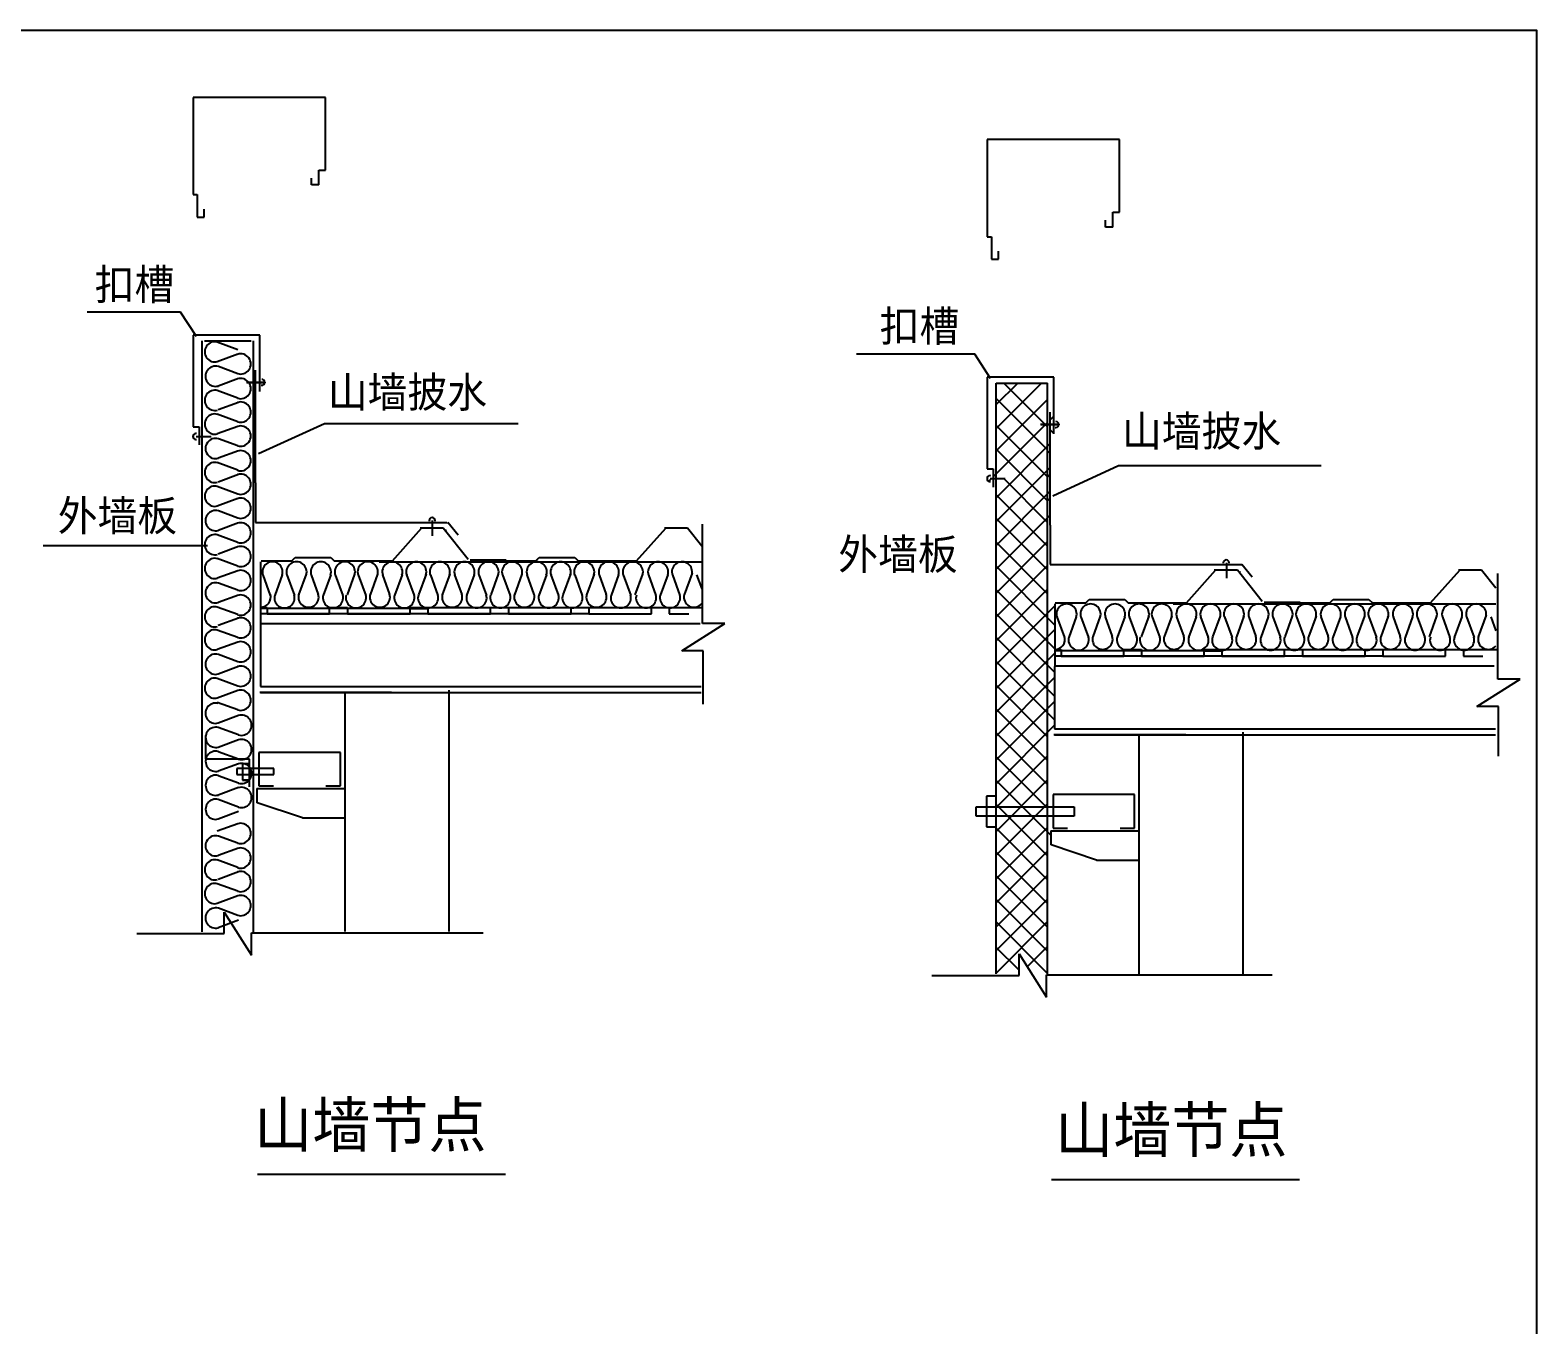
# Model space of a CAD drawing. Header units: metres. Extents: x 1193 to 1467, y 448 to 749.
# Drawn here: x 1328.6 to 1466.9, y 629.8 to 748.6 of the extents above; entities that cross this region are included whole.
import ezdxf

# ---------------------------------------------------------------- set-up
doc = ezdxf.new("R2010")
doc.units = ezdxf.units.M
doc.layers.add('2', color=1, linetype='Continuous')
doc.layers.add('5', color=7, linetype='Continuous')

msp = doc.modelspace()

# ---------------------------------------------------------------- linework, layer by layer
for p, q in [((1354.44, 734.44), (1354.44, 735.06)), ((1355.1, 734.44), (1354.44, 734.44)), ((1344.59, 732.09), (1344.59, 732.23)), ((1344.59, 731.49), (1344.59, 732.09)), ((1343.94, 731.49), (1344.59, 731.49)), ((1427.32, 730.58), (1427.32, 731.2)), ((1427.98, 730.58), (1427.32, 730.58)), ((1416.83, 727.63), (1417.48, 727.63)), ((1417.48, 728.22), (1417.48, 728.36)), ((1417.48, 727.63), (1417.48, 728.22)), ((1342.42, 722.77), (1333.85, 722.77)), ((1343.88, 720.53), (1342.41, 722.77)), ((1349.7, 720.65), (1343.57, 720.65)), ((1343.57, 720.65), (1343.57, 712.24)), ((1349.7, 715.47), (1349.7, 720.65)), ((1344.38, 681.83), (1344.38, 720.12)), ((1344.61, 720.12), (1348.89, 720.12)), ((1347.67, 719.32), (1345.78, 720.02)), ((1349.11, 681.83), (1349.11, 720.12)), ((1347.67, 718.91), (1345.78, 718.21)), ((1345.78, 717.81), (1345.78, 717.81)), ((1347.67, 717.11), (1345.88, 717.77)), ((1415.3, 718.91), (1404.44, 718.91)), ((1416.76, 716.67), (1415.3, 718.91)), ((1347.74, 716.67), (1345.85, 715.97)), ((1349.28, 707.09), (1349.28, 717.44)), ((1422.58, 716.79), (1416.45, 716.79)), ((1416.45, 716.79), (1416.45, 708.37)), ((1422.58, 711.61), (1422.58, 716.79)), ((1347.67, 714.88), (1345.78, 715.57)), ((1417.27, 712.08), (1421.44, 716.26)), ((1417.27, 714.28), (1419.25, 716.26)), ((1417.27, 716.26), (1421.99, 716.26)), ((1417.27, 677.97), (1417.27, 716.26)), ((1421.99, 712.24), (1417.97, 716.26)), ((1421.99, 677.97), (1421.99, 716.26)), ((1347.74, 714.48), (1345.85, 713.79)), ((1421.99, 710.12), (1417.27, 714.85)), ((1417.27, 710.03), (1421.99, 714.76)), ((1343.57, 712.24), (1344.12, 712.24)), ((1344.12, 712.24), (1344.12, 710.58)), ((1347.67, 712.7), (1345.78, 713.39)), ((1347.67, 712.28), (1345.78, 711.59)), ((1349.58, 709.78), (1355.62, 712.55)), ((1355.62, 712.55), (1373.39, 712.55)), ((1417, 707.65), (1421.99, 712.64)), ((1421.99, 707.64), (1417.27, 712.37)), ((1422.24, 703.22), (1422.24, 713.57)), ((1422.24, 712.89), (1422.58, 713.23)), ((1345.78, 711.19), (1345.78, 711.19)), ((1347.67, 710.48), (1345.88, 711.14)), ((1422.58, 711.63), (1422.24, 711.97)), ((1347.74, 710.04), (1345.85, 709.35)), ((1417.27, 705.73), (1422.24, 710.7)), ((1421.99, 705.45), (1417.27, 710.18)), ((1422.24, 709.78), (1421.99, 710.03)), ((1347.67, 708.26), (1345.78, 708.95)), ((1416.45, 708.37), (1417, 708.37)), ((1417, 708.37), (1417, 706.71)), ((1417.27, 703.54), (1422.24, 708.52)), ((1422.46, 705.92), (1428.5, 708.69)), ((1428.5, 708.69), (1447.1, 708.69)), ((1347.67, 706.07), (1345.78, 706.77)), ((1347.74, 707.86), (1345.85, 707.17)), ((1349.28, 707.09), (1349.28, 703.47)), ((1416.59, 707.24), (1416.84, 707.49)), ((1421.99, 703.47), (1417.97, 707.49)), ((1422.24, 707.6), (1421.99, 707.85)), ((1347.67, 705.66), (1345.78, 704.97)), ((1417.27, 701.35), (1422.24, 706.33)), ((1421.99, 701.29), (1417.27, 706.01)), ((1422.24, 705.41), (1421.99, 705.66)), ((1345.78, 704.57), (1345.78, 704.57)), ((1347.67, 703.86), (1345.88, 704.52)), ((1417.27, 699.17), (1422.24, 704.14)), ((1347.74, 703.42), (1345.85, 702.72)), ((1349.28, 703.47), (1366.85, 703.47)), ((1366.75, 702.83), (1366.73, 702.72)), ((1366.85, 703.47), (1366.84, 703.38)), ((1390.32, 694.19), (1390.32, 703.29)), ((1421.99, 699.1), (1417.27, 703.83)), ((1422.24, 703.22), (1422.24, 699.6)), ((1329.79, 701.35), (1344.87, 701.35)), ((1347.67, 701.63), (1345.78, 702.33)), ((1347.74, 701.24), (1345.85, 700.54)), ((1417.27, 696.98), (1421.99, 701.71)), ((1421.99, 696.91), (1417.27, 701.64)), ((1347.67, 699.45), (1345.78, 700.14)), ((1349.76, 699.84), (1349.74, 688.4)), ((1360.63, 699.84), (1390.25, 699.84)), ((1347.67, 699.03), (1345.78, 698.34)), ((1349.96, 698.65), (1350.65, 696.77)), ((1351.75, 698.65), (1351.05, 696.77)), ((1352.16, 698.65), (1352.86, 696.77)), ((1353.95, 698.72), (1353.25, 696.83)), ((1354.39, 698.65), (1355.05, 696.86)), ((1356.19, 698.65), (1355.49, 696.77)), ((1356.6, 698.65), (1357.3, 696.77)), ((1358.39, 698.72), (1357.7, 696.83)), ((1358.72, 698.65), (1359.41, 696.77)), ((1360.5, 698.72), (1359.81, 696.83)), ((1360.94, 698.65), (1361.6, 696.86)), ((1362.74, 698.65), (1362.05, 696.77)), ((1363.16, 698.65), (1363.85, 696.77)), ((1364.94, 698.72), (1364.25, 696.83)), ((1365.34, 698.65), (1366.03, 696.77)), ((1367.13, 698.72), (1366.43, 696.83)), ((1367.57, 698.65), (1368.23, 696.86)), ((1369.37, 698.65), (1368.67, 696.77)), ((1369.78, 698.65), (1370.48, 696.77)), ((1371.57, 698.72), (1370.88, 696.83)), ((1371.97, 698.65), (1372.66, 696.77)), ((1373.75, 698.72), (1373.06, 696.83)), ((1374.19, 698.65), (1374.85, 696.86)), ((1375.99, 698.65), (1375.3, 696.77)), ((1376.41, 698.65), (1377.1, 696.77)), ((1378.19, 698.72), (1377.5, 696.83)), ((1378.59, 698.65), (1379.28, 696.77)), ((1380.38, 698.72), (1379.68, 696.83)), ((1380.82, 698.65), (1381.48, 696.86)), ((1382.62, 698.65), (1381.92, 696.77)), ((1383.03, 698.65), (1383.73, 696.77)), ((1384.82, 698.72), (1384.12, 696.83)), ((1385.35, 698.65), (1386.04, 696.77)), ((1387.13, 698.65), (1386.44, 696.77)), ((1387.55, 698.65), (1388.24, 696.77)), ((1389.37, 698.81), (1388.64, 696.83)), ((1389.78, 698.65), (1390.25, 697.36)), ((1417.27, 694.79), (1421.99, 699.52)), ((1422.64, 694.07), (1417.27, 699.45)), ((1422.24, 699.6), (1439.81, 699.6)), ((1439.63, 698.96), (1439.62, 698.85)), ((1439.81, 699.6), (1439.8, 699.52)), ((1463.31, 689.07), (1463.31, 698.77)), ((1345.78, 697.94), (1345.78, 697.94)), ((1347.67, 697.24), (1345.88, 697.89)), ((1417.27, 692.61), (1421.99, 697.33)), ((1422.64, 691.89), (1417.27, 697.27)), ((1347.67, 695.01), (1345.78, 695.7)), ((1347.74, 696.79), (1345.85, 696.1)), ((1349.76, 695.67), (1350.35, 695.67)), ((1350.35, 695.67), (1350.35, 695.06)), ((1355.1, 696.77), (1355.1, 696.77)), ((1356.09, 695.06), (1356.09, 695.67)), ((1356.09, 695.67), (1357.73, 695.67)), ((1357.73, 695.67), (1357.73, 695.06)), ((1361.65, 696.77), (1361.65, 696.77)), ((1363.48, 695.06), (1363.48, 695.67)), ((1363.48, 695.65), (1390.37, 695.65)), ((1368.27, 696.77), (1368.27, 696.77)), ((1370.86, 695.06), (1370.86, 695.67)), ((1370.86, 695.67), (1372.5, 695.67)), ((1372.5, 695.67), (1372.5, 695.06)), ((1374.9, 696.77), (1374.9, 696.77)), ((1378.25, 695.06), (1378.25, 695.67)), ((1378.25, 695.67), (1379.89, 695.67)), ((1379.89, 695.67), (1379.89, 695.06)), ((1381.52, 696.77), (1381.52, 696.77)), ((1385.63, 695.06), (1385.63, 695.67)), ((1385.63, 695.67), (1387.27, 695.67)), ((1387.27, 695.67), (1387.27, 695.06)), ((1417.27, 690.42), (1422.65, 695.8)), ((1422.65, 695.98), (1422.63, 684.53)), ((1433.52, 695.98), (1463.13, 695.98)), ((1347.74, 694.68), (1345.85, 693.99)), ((1363.48, 695.56), (1349.78, 695.56)), ((1379.89, 695.06), (1349.79, 695.06)), ((1350.35, 695.06), (1356.09, 695.06)), ((1357.73, 695.06), (1363.48, 695.06)), ((1363.48, 695.01), (1363.48, 695.56)), ((1363.48, 695.56), (1365.12, 695.56)), ((1365.12, 695.56), (1365.12, 695.06)), ((1365.12, 695.06), (1370.86, 695.06)), ((1379.89, 695.06), (1372.19, 695.06)), ((1372.5, 695.06), (1378.25, 695.06)), ((1379.89, 695.06), (1385.63, 695.06)), ((1387.27, 695.06), (1389.06, 695.06)), ((1422.64, 689.71), (1417.27, 695.08)), ((1422.84, 694.79), (1423.54, 692.9)), ((1424.63, 694.79), (1423.94, 692.9)), ((1425.05, 694.79), (1425.74, 692.9)), ((1426.83, 694.86), (1426.14, 692.97)), ((1427.27, 694.79), (1427.93, 692.99)), ((1429.07, 694.79), (1428.38, 692.9)), ((1429.49, 694.79), (1430.18, 692.9)), ((1431.27, 694.86), (1430.58, 692.97)), ((1431.6, 694.79), (1432.29, 692.9)), ((1433.39, 694.86), (1432.69, 692.97)), ((1433.83, 694.79), (1434.49, 692.99)), ((1435.63, 694.79), (1434.93, 692.9)), ((1436.04, 694.79), (1436.74, 692.9)), ((1437.83, 694.86), (1437.14, 692.97)), ((1438.23, 694.79), (1438.92, 692.9)), ((1440.01, 694.86), (1439.32, 692.97)), ((1440.45, 694.79), (1441.11, 692.99)), ((1442.25, 694.79), (1441.56, 692.9)), ((1442.67, 694.79), (1443.36, 692.9)), ((1444.45, 694.86), (1443.76, 692.97)), ((1444.85, 694.79), (1445.54, 692.9)), ((1446.64, 694.86), (1445.94, 692.97)), ((1447.08, 694.79), (1447.74, 692.99)), ((1448.88, 694.79), (1448.18, 692.9)), ((1449.29, 694.79), (1449.98, 692.9)), ((1451.08, 694.86), (1450.38, 692.97)), ((1451.47, 694.79), (1452.17, 692.9)), ((1453.26, 694.86), (1452.57, 692.97)), ((1453.7, 694.79), (1454.36, 692.99)), ((1455.5, 694.79), (1454.81, 692.9)), ((1455.92, 694.79), (1456.61, 692.9)), ((1457.7, 694.86), (1457.01, 692.97)), ((1458.23, 694.79), (1458.92, 692.9)), ((1460.02, 694.79), (1459.32, 692.9)), ((1460.43, 694.79), (1461.13, 692.9)), ((1462.25, 694.94), (1461.52, 692.97)), ((1462.66, 694.79), (1463.13, 693.5)), ((1347.67, 692.9), (1345.78, 693.59)), ((1349.74, 694.18), (1390.09, 694.18)), ((1388.41, 691.68), (1392.38, 694.19)), ((1392.38, 694.19), (1390.32, 694.19)), ((1417.27, 688.23), (1422.64, 693.61)), ((1422.63, 687.53), (1417.27, 692.89)), ((1427.98, 692.9), (1427.98, 692.9)), ((1434.53, 692.9), (1434.53, 692.9)), ((1441.16, 692.9), (1441.16, 692.9)), ((1447.78, 692.9), (1447.78, 692.9)), ((1454.41, 692.9), (1454.41, 692.9)), ((1463.37, 692.9), (1463.37, 692.9)), ((1347.67, 692.48), (1345.78, 691.79)), ((1390.39, 691.68), (1388.41, 691.68)), ((1390.39, 686.77), (1390.39, 691.68)), ((1422.64, 691.8), (1423.23, 691.8)), ((1436.36, 691.69), (1422.66, 691.69)), ((1423.23, 691.8), (1423.23, 691.19)), ((1428.98, 691.19), (1428.98, 691.8)), ((1428.98, 691.8), (1430.62, 691.8)), ((1430.62, 691.8), (1430.62, 691.19)), ((1436.36, 691.19), (1436.36, 691.8)), ((1436.36, 691.79), (1463.25, 691.79)), ((1436.36, 691.14), (1436.36, 691.69)), ((1436.36, 691.69), (1438, 691.69)), ((1438, 691.69), (1438, 691.19)), ((1443.75, 691.19), (1443.75, 691.8)), ((1443.75, 691.8), (1445.39, 691.8)), ((1445.39, 691.8), (1445.39, 691.19)), ((1451.13, 691.19), (1451.13, 691.8)), ((1451.13, 691.8), (1452.77, 691.8)), ((1452.77, 691.8), (1452.77, 691.19)), ((1458.52, 691.8), (1460.16, 691.8)), ((1458.52, 691.19), (1458.52, 691.8)), ((1460.16, 691.8), (1460.16, 691.19)), ((1345.78, 691.39), (1345.78, 691.39)), ((1347.74, 690.24), (1345.85, 689.55)), ((1347.67, 690.68), (1345.88, 691.34)), ((1417.27, 686.04), (1422.64, 691.42)), ((1422.63, 685.34), (1417.27, 690.71)), ((1422.62, 690.31), (1462.97, 690.31)), ((1452.77, 691.19), (1422.68, 691.19)), ((1423.23, 691.19), (1428.98, 691.19)), ((1430.62, 691.19), (1436.36, 691.19)), ((1438, 691.19), (1443.75, 691.19)), ((1452.77, 691.19), (1445.08, 691.19)), ((1445.39, 691.19), (1451.13, 691.19)), ((1452.77, 691.19), (1458.52, 691.19)), ((1460.16, 691.19), (1461.94, 691.19)), ((1347.67, 688.45), (1345.78, 689.15)), ((1417.27, 683.86), (1422.63, 689.23)), ((1461.4, 686.56), (1465.37, 689.07)), ((1465.37, 689.07), (1463.31, 689.07)), ((1347.67, 688.04), (1345.78, 687.34)), ((1349.68, 687.87), (1361.78, 687.87)), ((1349.74, 688.4), (1390.2, 688.4)), ((1349.74, 687.87), (1349.74, 687.85)), ((1349.74, 687.85), (1390.2, 687.85)), ((1357.48, 687.87), (1357.48, 677.18)), ((1367.04, 688.08), (1367.04, 665.91)), ((1421.99, 683.79), (1417.27, 688.52)), ((1347.67, 686.25), (1345.78, 686.94)), ((1417.27, 681.67), (1422.63, 687.04)), ((1421.99, 681.6), (1417.27, 686.33)), ((1463.38, 686.56), (1461.4, 686.56)), ((1463.38, 682), (1463.38, 686.56)), ((1347.74, 685.74), (1345.85, 685.05)), ((1347.74, 683.96), (1345.85, 684.65)), ((1417.27, 679.48), (1422.63, 684.85)), ((1344.74, 681.75), (1344.74, 683.92)), ((1347.74, 683.51), (1345.85, 682.82)), ((1421.99, 679.42), (1417.27, 684.14)), ((1422.56, 684.01), (1434.67, 684.01)), ((1422.62, 684.53), (1463.09, 684.53)), ((1422.62, 684.01), (1422.62, 683.98)), ((1422.62, 683.98), (1463.09, 683.98)), ((1430.37, 684.01), (1430.37, 673.31)), ((1439.92, 684.21), (1439.92, 662.04)), ((1344.38, 665.89), (1344.38, 681.93)), ((1347.74, 681.73), (1345.85, 682.42)), ((1349.11, 665.89), (1349.11, 681.93)), ((1357.09, 682.35), (1349.61, 682.35)), ((1349.61, 682.35), (1349.61, 679.28)), ((1357.09, 679.28), (1357.09, 682.35)), ((1417.27, 677.3), (1421.99, 682.03)), ((1421.99, 677.23), (1417.27, 681.96)), ((1348.75, 681.75), (1344.74, 681.75)), ((1347.74, 681.31), (1345.85, 680.62)), ((1350.98, 680.87), (1347.58, 680.87)), ((1347.58, 680.87), (1347.58, 680.32)), ((1348.09, 681.34), (1348.09, 679.82)), ((1348.09, 681.34), (1348.75, 681.34)), ((1348.75, 679.19), (1348.75, 681.75)), ((1350.98, 680.32), (1350.98, 680.87)), ((1347.74, 679.53), (1345.85, 680.22)), ((1347.74, 679.12), (1345.85, 678.42)), ((1347.58, 680.32), (1350.98, 680.32)), ((1348.09, 679.82), (1348.75, 679.82)), ((1348.75, 679.82), (1348.09, 679.82)), ((1349.42, 679.03), (1357.48, 679.03)), ((1349.43, 677.72), (1349.43, 679.03)), ((1349.61, 679.28), (1350.94, 679.28)), ((1355.76, 679.28), (1357.09, 679.28)), ((1417.27, 675.11), (1421.99, 679.84)), ((1422.32, 674.72), (1417.27, 679.77)), ((1347.74, 677.33), (1345.85, 678.02)), ((1353.6, 676.34), (1349.43, 677.72)), ((1417.27, 678.34), (1416.39, 678.34)), ((1416.39, 678.34), (1416.39, 675.52)), ((1417.27, 662.03), (1417.27, 678.07)), ((1417.27, 672.92), (1421.99, 677.65)), ((1421.99, 662.03), (1421.99, 678.07)), ((1429.97, 678.48), (1422.5, 678.48)), ((1422.5, 678.48), (1422.5, 675.41)), ((1429.97, 675.41), (1429.97, 678.48)), ((1347.74, 676.92), (1345.85, 676.22)), ((1353.6, 676.34), (1357.48, 676.34)), ((1357.48, 677.51), (1357.48, 665.91)), ((1357.48, 677.51), (1357.48, 675.28)), ((1415.44, 677.37), (1424.43, 677.37)), ((1415.44, 676.49), (1415.44, 677.37)), ((1424.43, 676.49), (1415.44, 676.49)), ((1421.99, 672.86), (1417.27, 677.58)), ((1424.43, 677.37), (1424.43, 676.49)), ((1347.67, 675.81), (1345.78, 675.12)), ((1416.39, 675.52), (1417.27, 675.52)), ((1417.27, 670.74), (1421.99, 675.46)), ((1421.99, 670.67), (1417.27, 675.4)), ((1422.3, 675.17), (1430.37, 675.17)), ((1422.32, 673.86), (1422.32, 675.17)), ((1422.5, 675.41), (1423.83, 675.41)), ((1428.64, 675.41), (1429.97, 675.41)), ((1345.78, 674.72), (1345.78, 674.72)), ((1347.74, 673.57), (1345.85, 672.88)), ((1347.67, 674.02), (1345.88, 674.67)), ((1426.48, 672.47), (1422.32, 673.86)), ((1430.37, 673.65), (1430.37, 662.04)), ((1430.37, 673.65), (1430.37, 671.42)), ((1347.67, 671.79), (1345.78, 672.48)), ((1417.27, 668.55), (1421.99, 673.28)), ((1421.99, 668.48), (1417.27, 673.21)), ((1426.48, 672.47), (1430.37, 672.47)), ((1347.74, 671.39), (1345.85, 670.7)), ((1417.27, 666.36), (1421.99, 671.09)), ((1421.99, 666.3), (1417.27, 671.02)), ((1347.67, 669.61), (1345.78, 670.3)), ((1347.67, 669.19), (1345.78, 668.5)), ((1345.78, 668.1), (1345.78, 668.1)), ((1347.67, 667.39), (1345.88, 668.05)), ((1417.27, 664.18), (1421.99, 668.9)), ((1421.99, 664.11), (1417.27, 668.84)), ((1347.74, 666.95), (1345.85, 666.26)), ((1346.41, 665.72), (1346.41, 667.7)), ((1346.41, 667.7), (1348.91, 663.73)), ((1417.27, 662.09), (1421.99, 666.82)), ((1421.99, 662.07), (1417.27, 666.8)), ((1338.4, 665.72), (1346.41, 665.72)), ((1348.91, 665.79), (1370.19, 665.79)), ((1348.91, 663.73), (1348.91, 665.79)), ((1419.37, 662.36), (1417.27, 664.46)), ((1419.37, 661.88), (1419.37, 663.86)), ((1419.37, 663.86), (1421.88, 659.89)), ((1420.13, 662.66), (1421.99, 664.53)), ((1411.36, 661.88), (1419.37, 661.88)), ((1421.88, 661.95), (1442.59, 661.95)), ((1421.88, 659.89), (1421.88, 661.95)), ((1349.48, 643.63), (1372.23, 643.63)), ((1422.36, 643.15), (1445.12, 643.15))]:
    msp.add_line(p, q)
msp.add_lwpolyline([(1193.02, 748.65), (1466.87, 748.65), (1466.9, 448.48), (1193.02, 448.48)], close=True)
for points in [[(1349.82, 716.05, 0.04), (1349.87, 716.05, 1), (1349.87, 716.59, 1)], [(1422.7, 712.18, 0.04), (1422.75, 712.18, 1), (1422.75, 712.73, 1)], [(1343.87, 711.62, 0.04), (1343.82, 711.62, 1), (1343.82, 711.08, 1)], [(1343.82, 711.08, 0.04), (1343.87, 711.08, 1)], [(1416.75, 707.75, 0.04), (1416.71, 707.76, 1), (1416.71, 707.21, 1)], [(1416.71, 707.21, 0.04), (1416.75, 707.21, 1)], [(1365.78, 703.58, 0.04), (1365.78, 703.63, 1), (1365.23, 703.63, 1)], [(1365.23, 703.63, 0.04), (1365.24, 703.58, 1)], [(1438.66, 699.72, 0.04), (1438.66, 699.76, 1), (1438.12, 699.76, 1)], [(1438.12, 699.76, 0.04), (1438.12, 699.72, 1)]]:
    msp.add_lwpolyline(points, format="xyb")
for points in [[(1348.49, 716.31), (1350.17, 716.31), (1348.45, 716.31)], [(1421.38, 712.45), (1423.05, 712.45), (1421.34, 712.45)], [(1343.83, 711.36), (1345.22, 711.36)], [(1416.71, 707.49), (1418.11, 707.49)], [(1365.52, 703.63), (1365.52, 702.23)], [(1438.4, 699.76), (1438.4, 698.36)]]:
    msp.add_lwpolyline(points)
for centre, start, end in [((1345.56, 719.12), 74.04, 285.96), ((1345.63, 716.88), 74.04, 285.96), ((1347.93, 718.01), 251.69, 108.31), ((1347.93, 715.75), 251.69, 108.31), ((1345.56, 714.67), 74.04, 285.96), ((1347.93, 713.59), 251.69, 108.31), ((1345.56, 712.49), 74.04, 285.96), ((1347.93, 711.39), 251.69, 108.31), ((1345.63, 710.25), 74.04, 285.96), ((1347.93, 709.13), 251.69, 108.31), ((1345.56, 708.05), 74.04, 285.96), ((1345.56, 705.87), 74.04, 285.96), ((1347.93, 706.97), 251.69, 108.31), ((1347.93, 704.76), 251.69, 108.31), ((1345.63, 703.63), 74.04, 285.96), ((1347.93, 702.51), 251.69, 108.31), ((1345.56, 701.42), 74.04, 285.96), ((1347.93, 700.34), 251.69, 108.31), ((1345.56, 699.24), 74.04, 285.96), ((1350.85, 698.92), 341.69, 198.31), ((1353.06, 698.92), 341.69, 198.31), ((1355.29, 698.92), 341.69, 198.31), ((1357.5, 698.92), 341.69, 198.31), ((1359.59, 698.92), 341.69, 198.31), ((1361.85, 698.92), 341.69, 198.31), ((1364.05, 698.92), 341.69, 198.31), ((1366.21, 698.92), 341.69, 198.31), ((1368.47, 698.92), 341.69, 198.31), ((1370.68, 698.92), 341.69, 198.31), ((1372.84, 698.92), 341.69, 198.31), ((1375.1, 698.92), 341.69, 198.31), ((1377.3, 698.92), 341.69, 198.31), ((1379.46, 698.92), 341.69, 198.31), ((1381.72, 698.92), 341.69, 198.31), ((1383.93, 698.92), 341.69, 198.31), ((1386.24, 698.92), 341.69, 198.31), ((1388.44, 698.92), 353.34, 198.31), ((1347.93, 698.14), 251.69, 108.31), ((1345.63, 697), 74.04, 285.96), ((1345.56, 694.8), 74.04, 285.96), ((1347.93, 695.88), 251.69, 108.31), ((1349.76, 696.61), 270.04, 15.96), ((1351.95, 696.54), 164.04, 15.96), ((1354.16, 696.61), 164.04, 15.96), ((1356.4, 696.54), 164.04, 15.96), ((1358.51, 696.54), 164.04, 15.96), ((1360.71, 696.61), 164.04, 15.96), ((1362.95, 696.54), 164.04, 15.96), ((1365.13, 696.54), 164.04, 15.96), ((1367.34, 696.61), 164.04, 15.96), ((1369.58, 696.54), 164.04, 15.96), ((1371.76, 696.54), 164.04, 15.96), ((1373.96, 696.61), 164.04, 15.96), ((1376.2, 696.54), 164.04, 15.96), ((1378.38, 696.54), 164.04, 15.96), ((1380.58, 696.61), 164.04, 15.96), ((1382.82, 696.54), 164.04, 15.96), ((1385.14, 696.54), 164.04, 15.96), ((1387.34, 696.54), 164.04, 15.96), ((1389.54, 696.61), 164.04, 319.6), ((1423.74, 695.05), 341.69, 198.31), ((1425.94, 695.05), 341.69, 198.31), ((1428.18, 695.05), 341.69, 198.31), ((1430.38, 695.05), 341.69, 198.31), ((1432.47, 695.05), 341.69, 198.31), ((1434.73, 695.05), 341.69, 198.31), ((1436.94, 695.05), 341.69, 198.31), ((1439.1, 695.05), 341.69, 198.31), ((1441.36, 695.05), 341.69, 198.31), ((1443.56, 695.05), 341.69, 198.31), ((1445.72, 695.05), 341.69, 198.31), ((1447.98, 695.05), 341.69, 198.31), ((1450.19, 695.05), 341.69, 198.31), ((1452.35, 695.05), 341.69, 198.31), ((1454.61, 695.05), 341.69, 198.31), ((1456.81, 695.05), 341.69, 198.31), ((1459.12, 695.05), 341.69, 198.31), ((1461.33, 695.05), 353.34, 198.31), ((1347.93, 693.79), 251.69, 108.31), ((1345.56, 692.69), 74.04, 285.96), ((1422.65, 692.74), 270.04, 15.96), ((1424.84, 692.67), 164.04, 15.96), ((1427.04, 692.74), 164.04, 15.96), ((1429.28, 692.67), 164.04, 15.96), ((1431.39, 692.67), 164.04, 15.96), ((1433.59, 692.74), 164.04, 15.96), ((1435.84, 692.67), 164.04, 15.96), ((1438.02, 692.67), 164.04, 15.96), ((1440.22, 692.74), 164.04, 15.96), ((1442.46, 692.67), 164.04, 15.96), ((1444.64, 692.67), 164.04, 15.96), ((1446.84, 692.74), 164.04, 15.96), ((1449.08, 692.67), 164.04, 15.96), ((1451.27, 692.67), 164.04, 15.96), ((1453.47, 692.74), 164.04, 15.96), ((1455.71, 692.67), 164.04, 15.96), ((1458.02, 692.67), 164.04, 15.96), ((1460.22, 692.67), 164.04, 15.96), ((1462.43, 692.74), 164.04, 319.6), ((1347.93, 691.59), 251.69, 108.31), ((1345.63, 690.45), 74.04, 285.96), ((1347.93, 689.35), 251.69, 108.31), ((1345.56, 688.25), 74.04, 285.96), ((1347.93, 687.14), 251.69, 108.31), ((1345.62, 685.95), 74.04, 285.96), ((1345.64, 683.74), 74.04, 285.96), ((1348, 684.85), 251.69, 108.31), ((1348, 682.62), 251.69, 108.31), ((1345.64, 681.54), 74.04, 285.96), ((1348, 680.42), 251.69, 108.31), ((1345.64, 679.34), 74.04, 285.96), ((1348, 678.22), 251.69, 108.31), ((1345.64, 677.14), 74.04, 285.96), ((1347.93, 674.92), 251.69, 108.31), ((1345.63, 673.78), 74.04, 285.96), ((1347.93, 672.66), 251.69, 108.31), ((1345.56, 671.58), 74.04, 285.96), ((1347.93, 670.5), 251.69, 108.31), ((1345.56, 669.4), 74.04, 285.96), ((1345.63, 667.16), 74.04, 285.96), ((1347.93, 668.3), 251.69, 108.31)]:
    msp.add_arc(centre, 0.93, start, end)
at = {"layer": '2'}
for p, q in [((1344.73, 742.47), (1343.56, 742.47)), ((1343.56, 742.47), (1343.56, 733.55)), ((1355.7, 742.47), (1343.56, 742.47)), ((1355.7, 735.81), (1355.7, 742.47)), ((1428.58, 738.6), (1416.44, 738.6)), ((1417.62, 738.6), (1416.44, 738.6)), ((1416.44, 738.6), (1416.44, 729.68)), ((1428.58, 731.95), (1428.58, 738.6)), ((1355.1, 734.44), (1355.1, 735.81)), ((1355.1, 735.81), (1355.7, 735.81)), ((1343.56, 733.55), (1343.94, 733.55)), ((1343.94, 733.55), (1343.94, 731.49)), ((1427.98, 730.58), (1427.98, 731.95)), ((1427.98, 731.95), (1428.58, 731.95)), ((1416.44, 729.68), (1416.83, 729.68)), ((1416.83, 729.68), (1416.83, 727.63))]:
    msp.add_line(p, q, dxfattribs=at)
at = {"layer": '5'}
for p, q in [((1361.86, 699.93), (1364.53, 702.94)), ((1364.41, 702.98), (1366.53, 702.98)), ((1366.53, 702.98), (1368.82, 700.1)), ((1366.93, 703.5), (1367.88, 702.34)), ((1384.27, 699.93), (1386.94, 702.94)), ((1386.82, 702.98), (1388.94, 702.98)), ((1388.94, 702.98), (1390.25, 701.33)), ((1349.8, 699.93), (1351.25, 699.93)), ((1351.25, 699.93), (1352.61, 699.93)), ((1352.61, 699.93), (1352.92, 700.24)), ((1352.92, 700.24), (1356.2, 700.24)), ((1356.2, 700.24), (1356.51, 699.93)), ((1356.51, 699.93), (1361.86, 699.93)), ((1368.99, 700.02), (1372.3, 700.02)), ((1372.22, 699.93), (1373.66, 699.93)), ((1373.66, 699.93), (1375.02, 699.93)), ((1375.02, 699.93), (1375.33, 700.24)), ((1375.33, 700.24), (1378.61, 700.24)), ((1378.61, 700.24), (1378.92, 699.93)), ((1378.92, 699.93), (1384.27, 699.93)), ((1434.74, 696.07), (1437.41, 699.08)), ((1437.29, 699.12), (1439.41, 699.12)), ((1439.41, 699.12), (1441.7, 696.24)), ((1439.82, 699.63), (1440.77, 698.47)), ((1457.15, 696.07), (1459.82, 699.08)), ((1459.7, 699.12), (1461.82, 699.12)), ((1461.82, 699.12), (1463.13, 697.47)), ((1422.69, 696.07), (1424.13, 696.07)), ((1424.13, 696.07), (1425.49, 696.07)), ((1425.49, 696.07), (1425.8, 696.38)), ((1425.8, 696.38), (1429.08, 696.38)), ((1429.08, 696.38), (1429.39, 696.07)), ((1429.39, 696.07), (1434.74, 696.07)), ((1441.87, 696.15), (1445.18, 696.15)), ((1445.1, 696.07), (1446.54, 696.07)), ((1446.54, 696.07), (1447.9, 696.07)), ((1447.9, 696.07), (1448.21, 696.38)), ((1448.21, 696.38), (1451.49, 696.38)), ((1451.49, 696.38), (1451.8, 696.07)), ((1451.8, 696.07), (1457.15, 696.07))]:
    msp.add_line(p, q, dxfattribs=at)

# ---------------------------------------------------------------- texts
for s, height, p in [('扣槽', 2.81, (1334.53, 723.9)), ('扣槽', 2.81, (1406.58, 720.08)), ('山墙披水', 2.81, (1355.93, 714.01)), ('山墙披水', 2.81, (1428.82, 710.44)), ('外墙板', 2.81, (1331.14, 702.68)), ('外墙板', 2.81, (1402.78, 699.14)), ('山墙节点', 4.1, (1349.17, 646.12)), ('山墙节点', 4.1, (1422.69, 645.65))]:
    msp.add_text(s, height=height).set_placement(p)

doc.saveas('drawing.dxf')
